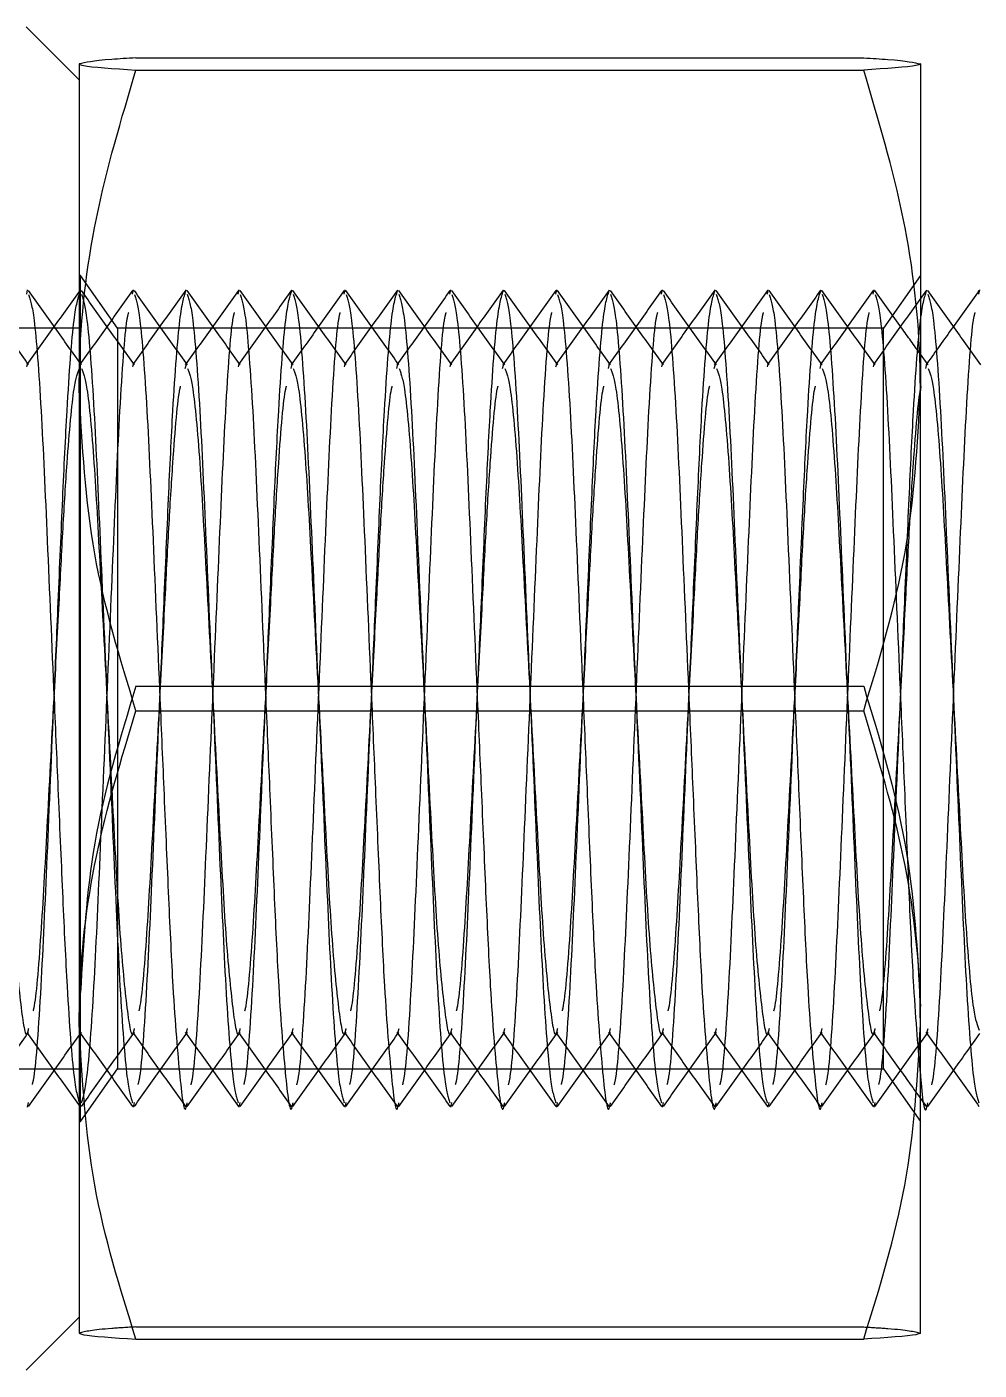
# Model space of a CAD drawing. Header units: metres. Extents: x 0 to 63075, y 0 to 44550.
# Drawn here: x 36223.86 to 36241.86, y 35151.56 to 35176.96 of the extents above; entities that cross this region are included whole.
import ezdxf

# ---------------------------------------------------------------- set-up
doc = ezdxf.new("R2010")
doc.units = ezdxf.units.M
doc.header["$LTSCALE"] = 75
doc.linetypes.add('HIDDEN2', pattern=[4.7625, 3.175, -1.5875])
for name, color, linetype in [('SDM', 7, 'Continuous'), ('SL4', 4, 'Continuous'), ('ST1', 7, 'HIDDEN2')]:
    doc.layers.add(name, color=color, linetype=linetype)

# ---------------------------------------------------------------- blocks, each defined once
blk = doc.blocks.new('A$Ce03ead7b')
at = {"layer": 'SL4'}
for p, q in [((412.544, 1635.05), (411.544, 1636.05)), ((412.545, 1635.352), (412.544, 1635.35)), ((412.544, 1635.348), (412.544, 1629.176)), ((413.616, 1635.464), (427.372, 1635.464)), ((428.444, 1635.348), (428.444, 1629.176)), ((413.616, 1635.233), (427.372, 1635.233)), ((429.551, 1630.993), (429.569, 1631.077)), ((428.588, 1629.657), (428.444, 1629.86)), ((412.544, 1629.176), (412.544, 1617.178)), ((428.444, 1617.178), (428.444, 1629.176)), ((413.616, 1623.119), (427.372, 1623.119)), ((412.544, 1617.178), (412.544, 1611.352)), ((428.444, 1611.352), (428.444, 1617.178)), ((428.444, 1615.788), (428.559, 1615.627)), ((411.544, 1610.65), (412.544, 1611.65)), ((413.616, 1611.236), (427.372, 1611.236)), ((428.443, 1611.348), (428.444, 1611.35))]:
    blk.add_line(p, q, dxfattribs=at)
for points, knots in [([(413.616, 1635.464), (413.454, 1635.454), (412.826, 1635.416), (412.664, 1635.377), (412.544, 1635.348)], [0, 0, 0, 0, 0.2575513, 1, 1, 1, 1]), ([(412.544, 1635.348), (412.56, 1635.338), (412.619, 1635.299), (413.195, 1635.261), (413.616, 1635.233)], [0, 0, 0, 0, 0.268634, 1, 1, 1, 1]), ([(427.372, 1635.464), (427.534, 1635.454), (428.162, 1635.416), (428.324, 1635.377), (428.444, 1635.348)], [0, 0, 0, 0, 0.257551, 1, 1, 1, 1]), ([(428.444, 1635.348), (428.428, 1635.338), (428.369, 1635.299), (427.793, 1635.261), (427.372, 1635.233)], [0, 0, 0, 0, 0.268634, 1, 1, 1, 1]), ([(412.544, 1629.176), (412.545, 1629.32), (412.555, 1630.407), (412.789, 1632.457), (413.339, 1634.302), (413.616, 1635.233)], [0, 0, 0, 0, 0.070099, 0.530789, 1, 1, 1, 1]), ([(428.444, 1629.176), (428.443, 1629.32), (428.433, 1630.407), (428.199, 1632.457), (427.65, 1634.302), (427.372, 1635.233)], [0, 0, 0, 0, 0.0700986, 0.5307888, 1, 1, 1, 1]), ([(429.552, 1631.065), (429.385, 1630.831), (429.057, 1630.37), (428.729, 1629.91), (428.569, 1629.685)], [0, 0, 0, 0, 0.5101931, 1, 1, 1, 1]), ([(428.589, 1629.592), (428.622, 1629.509), (428.696, 1629.325), (428.825, 1627.922), (428.938, 1625.835), (429.069, 1623.35), (429.199, 1620.865), (429.312, 1618.776), (429.443, 1617.352), (429.52, 1617.166), (429.556, 1617.079)], [0, 0, 0, 0, 0.106972, 0.238781, 0.365377, 0.496042, 0.626708, 0.753304, 0.885113, 1, 1, 1, 1]), ([(413.616, 1623.119), (413.316, 1624.103), (412.712, 1626.088), (412.6, 1628.14), (412.544, 1629.176)], [0, 0, 0, 0, 0.495458, 1, 1, 1, 1]), ([(427.372, 1623.119), (427.672, 1624.103), (428.276, 1626.088), (428.388, 1628.14), (428.444, 1629.176)], [0, 0, 0, 0, 0.495458, 1, 1, 1, 1]), ([(412.544, 1617.178), (412.545, 1617.318), (412.555, 1618.385), (412.789, 1620.396), (413.339, 1622.206), (413.616, 1623.119)], [0, 0, 0, 0, 0.070099, 0.530789, 1, 1, 1, 1]), ([(428.444, 1617.178), (428.443, 1617.318), (428.433, 1618.385), (428.199, 1620.396), (427.65, 1622.206), (427.372, 1623.119)], [0, 0, 0, 0, 0.070099, 0.530789, 1, 1, 1, 1]), ([(413.616, 1611.236), (413.316, 1612.201), (412.712, 1614.149), (412.6, 1616.162), (412.544, 1617.178)], [0, 0, 0, 0, 0.495458, 1, 1, 1, 1]), ([(427.372, 1611.236), (427.672, 1612.201), (428.276, 1614.149), (428.388, 1616.162), (428.444, 1617.178)], [0, 0, 0, 0, 0.495458, 1, 1, 1, 1]), ([(428.584, 1615.634), (428.752, 1615.869), (429.08, 1616.329), (429.408, 1616.79), (429.569, 1617.016)], [0, 0, 0, 0, 0.509687, 1, 1, 1, 1]), ([(428.444, 1616.232), (428.445, 1616.222), (428.489, 1615.655), (428.533, 1615.436), (428.58, 1615.675), (428.586, 1615.704)], [0, 0, 0, 0, 0.015423, 0.878672, 1, 1, 1, 1]), ([(412.544, 1611.352), (412.56, 1611.341), (412.619, 1611.302), (413.195, 1611.264), (413.616, 1611.236)], [0, 0, 0, 0, 0.268634, 1, 1, 1, 1]), ([(428.444, 1611.352), (428.428, 1611.341), (428.369, 1611.302), (427.793, 1611.264), (427.372, 1611.236)], [0, 0, 0, 0, 0.268634, 1, 1, 1, 1])]:
    blk.add_open_spline(points, degree=3, knots=knots, dxfattribs=at)
at = {"layer": 'ST1'}
for p, q in [((428.444, 1635.35), (428.443, 1635.352)), ((412.569, 1631.35), (412.544, 1631.35)), ((413.27, 1630.35), (412.569, 1631.35)), ((412.569, 1615.35), (412.569, 1631.349)), ((428.444, 1631.35), (427.744, 1630.35)), ((411.551, 1630.993), (411.569, 1631.077)), ((413.551, 1630.993), (413.569, 1631.077)), ((415.551, 1630.993), (415.569, 1631.077)), ((417.551, 1630.993), (417.569, 1631.077)), ((419.551, 1630.993), (419.569, 1631.077)), ((421.551, 1630.993), (421.569, 1631.077)), ((423.551, 1630.993), (423.569, 1631.077)), ((425.551, 1630.993), (425.569, 1631.077)), ((427.551, 1630.993), (427.569, 1631.077)), ((412.544, 1630.35), (387.544, 1630.35)), ((413.27, 1630.35), (413.27, 1616.351)), ((427.744, 1630.35), (413.27, 1630.35)), ((427.744, 1616.35), (427.744, 1630.349)), ((411.556, 1629.621), (411.569, 1629.671)), ((413.556, 1629.621), (413.569, 1629.671)), ((414.548, 1629.592), (414.569, 1629.671)), ((415.556, 1629.621), (415.569, 1629.671)), ((416.548, 1629.592), (416.569, 1629.671)), ((417.556, 1629.621), (417.569, 1629.671)), ((418.548, 1629.592), (418.569, 1629.671)), ((419.556, 1629.621), (419.569, 1629.671)), ((420.548, 1629.592), (420.569, 1629.671)), ((421.556, 1629.621), (421.569, 1629.671)), ((422.548, 1629.592), (422.569, 1629.671)), ((423.556, 1629.621), (423.569, 1629.671)), ((424.548, 1629.592), (424.569, 1629.671)), ((425.556, 1629.621), (425.569, 1629.671)), ((426.548, 1629.592), (426.569, 1629.671)), ((427.556, 1629.621), (427.569, 1629.671)), ((428.548, 1629.592), (428.569, 1629.671)), ((428.569, 1629.685), (428.549, 1629.657)), ((413.616, 1623.581), (427.372, 1623.581)), ((414.569, 1617.029), (414.589, 1617.108)), ((416.569, 1617.029), (416.589, 1617.108)), ((418.569, 1617.029), (418.589, 1617.108)), ((420.569, 1617.029), (420.589, 1617.108)), ((422.569, 1617.029), (422.589, 1617.108)), ((424.569, 1617.029), (424.589, 1617.108)), ((426.569, 1617.029), (426.589, 1617.108)), ((428.569, 1617.029), (428.589, 1617.108)), ((387.544, 1616.35), (412.544, 1616.35)), ((412.569, 1615.35), (413.27, 1616.35)), ((413.27, 1616.35), (427.744, 1616.35)), ((427.744, 1616.35), (428.444, 1615.35)), ((411.569, 1615.623), (411.587, 1615.711)), ((413.569, 1615.623), (413.587, 1615.711)), ((415.569, 1615.623), (415.587, 1615.711)), ((417.569, 1615.623), (417.587, 1615.711)), ((419.569, 1615.623), (419.587, 1615.711)), ((421.569, 1615.623), (421.587, 1615.711)), ((423.569, 1615.623), (423.587, 1615.711)), ((425.569, 1615.623), (425.587, 1615.711)), ((427.569, 1615.623), (427.587, 1615.711)), ((412.544, 1615.35), (412.569, 1615.35)), ((413.616, 1611.467), (427.372, 1611.467))]:
    blk.add_line(p, q, dxfattribs=at)
for points, knots in [([(411.588, 1629.657), (411.421, 1629.892), (411.086, 1630.362), (410.752, 1630.831), (410.584, 1631.066)], [0, 0, 0, 0, 0.499937, 1, 1, 1, 1]), ([(412.559, 1631.073), (412.391, 1630.838), (412.057, 1630.369), (411.723, 1629.9), (411.556, 1629.665)], [0, 0, 0, 0, 0.500035, 1, 1, 1, 1]), ([(412.588, 1629.657), (412.421, 1629.892), (412.087, 1630.36), (411.753, 1630.83), (411.586, 1631.064)], [0, 0, 0, 0, 0.49997, 1, 1, 1, 1]), ([(411.587, 1630.989), (411.621, 1630.887), (411.696, 1630.661), (411.825, 1628.939), (411.938, 1626.39), (412.051, 1623.751), (412.152, 1621.426), (412.232, 1619.531), (412.325, 1617.591), (412.444, 1616.009), (412.521, 1615.781), (412.558, 1615.674)], [0, 0, 0, 0, 0.108328, 0.239496, 0.365485, 0.495517, 0.57381, 0.663359, 0.752437, 0.883605, 1, 1, 1, 1]), ([(411.659, 1616.054), (411.67, 1616.095), (411.722, 1616.3), (411.826, 1617.797), (411.938, 1620.3), (412.051, 1622.95), (412.152, 1625.274), (412.232, 1627.169), (412.325, 1629.109), (412.444, 1630.691), (412.521, 1630.919), (412.558, 1631.026)], [0, 0, 0, 0, 0.0355008, 0.1773817, 0.3136611, 0.4543139, 0.5390007, 0.6358639, 0.7322177, 0.8740987, 1, 1, 1, 1]), ([(413.552, 1631.065), (413.385, 1630.831), (413.051, 1630.361), (412.716, 1629.892), (412.549, 1629.657)], [0, 0, 0, 0, 0.50006, 1, 1, 1, 1]), ([(413.588, 1629.657), (413.421, 1629.892), (413.086, 1630.362), (412.752, 1630.831), (412.584, 1631.066)], [0, 0, 0, 0, 0.499937, 1, 1, 1, 1]), ([(412.586, 1630.996), (412.62, 1630.893), (412.695, 1630.666), (412.825, 1628.94), (412.938, 1626.388), (413.069, 1623.35), (413.199, 1620.312), (413.312, 1617.761), (413.442, 1616.036), (413.517, 1615.81), (413.551, 1615.707)], [0, 0, 0, 0, 0.1105714, 0.242596, 0.3694081, 0.5002899, 0.6311716, 0.7579837, 0.8900083, 1, 1, 1, 1]), ([(414.559, 1631.073), (414.391, 1630.838), (414.057, 1630.369), (413.723, 1629.9), (413.556, 1629.665)], [0, 0, 0, 0, 0.500035, 1, 1, 1, 1]), ([(414.588, 1629.657), (414.421, 1629.892), (414.087, 1630.36), (413.753, 1630.83), (413.586, 1631.064)], [0, 0, 0, 0, 0.49997, 1, 1, 1, 1]), ([(413.587, 1630.989), (413.621, 1630.887), (413.696, 1630.661), (413.825, 1628.939), (413.938, 1626.39), (414.051, 1623.752), (414.152, 1621.425), (414.232, 1619.536), (414.325, 1617.566), (414.448, 1616.096), (414.533, 1615.429), (414.58, 1615.674), (414.586, 1615.704)], [0, 0, 0, 0, 0.105235, 0.232658, 0.35505, 0.481371, 0.557428, 0.64442, 0.730956, 0.858379, 0.982548, 1, 1, 1, 1]), ([(413.659, 1616.054), (413.67, 1616.095), (413.722, 1616.3), (413.826, 1617.797), (413.938, 1620.3), (414.051, 1622.95), (414.152, 1625.274), (414.232, 1627.169), (414.325, 1629.111), (414.448, 1630.732), (414.529, 1630.963), (414.569, 1631.077)], [0, 0, 0, 0, 0.0350675, 0.1752166, 0.3098326, 0.4487685, 0.5324217, 0.6281026, 0.7232803, 0.8634294, 1, 1, 1, 1]), ([(415.552, 1631.065), (415.385, 1630.831), (415.051, 1630.361), (414.716, 1629.892), (414.549, 1629.657)], [0, 0, 0, 0, 0.50006, 1, 1, 1, 1]), ([(415.588, 1629.657), (415.421, 1629.892), (415.086, 1630.362), (414.752, 1630.831), (414.584, 1631.066)], [0, 0, 0, 0, 0.499937, 1, 1, 1, 1]), ([(414.586, 1630.996), (414.62, 1630.893), (414.695, 1630.666), (414.825, 1628.94), (414.938, 1626.388), (415.069, 1623.35), (415.199, 1620.312), (415.312, 1617.761), (415.442, 1616.036), (415.517, 1615.81), (415.551, 1615.707)], [0, 0, 0, 0, 0.1105714, 0.242596, 0.3694081, 0.5002899, 0.6311716, 0.7579837, 0.8900083, 1, 1, 1, 1]), ([(416.559, 1631.073), (416.391, 1630.838), (416.057, 1630.369), (415.723, 1629.9), (415.556, 1629.665)], [0, 0, 0, 0, 0.500035, 1, 1, 1, 1]), ([(416.588, 1629.657), (416.421, 1629.892), (416.087, 1630.36), (415.753, 1630.83), (415.586, 1631.064)], [0, 0, 0, 0, 0.49997, 1, 1, 1, 1]), ([(415.587, 1630.989), (415.621, 1630.887), (415.696, 1630.661), (415.825, 1628.939), (415.938, 1626.39), (416.051, 1623.752), (416.152, 1621.425), (416.232, 1619.536), (416.325, 1617.566), (416.448, 1616.096), (416.533, 1615.429), (416.58, 1615.674), (416.586, 1615.704)], [0, 0, 0, 0, 0.105235, 0.232658, 0.35505, 0.481371, 0.557428, 0.64442, 0.730956, 0.858379, 0.982548, 1, 1, 1, 1]), ([(415.659, 1616.054), (415.67, 1616.095), (415.722, 1616.3), (415.826, 1617.797), (415.938, 1620.3), (416.051, 1622.95), (416.152, 1625.274), (416.232, 1627.169), (416.325, 1629.111), (416.448, 1630.732), (416.529, 1630.963), (416.569, 1631.077)], [0, 0, 0, 0, 0.0350675, 0.1752166, 0.3098326, 0.4487685, 0.5324217, 0.6281026, 0.7232803, 0.8634294, 1, 1, 1, 1]), ([(417.552, 1631.065), (417.385, 1630.831), (417.051, 1630.361), (416.716, 1629.892), (416.549, 1629.657)], [0, 0, 0, 0, 0.50006, 1, 1, 1, 1]), ([(417.588, 1629.657), (417.421, 1629.892), (417.086, 1630.362), (416.752, 1630.831), (416.584, 1631.066)], [0, 0, 0, 0, 0.499937, 1, 1, 1, 1]), ([(416.586, 1630.996), (416.62, 1630.893), (416.695, 1630.666), (416.825, 1628.94), (416.938, 1626.388), (417.069, 1623.35), (417.199, 1620.312), (417.312, 1617.761), (417.442, 1616.036), (417.517, 1615.81), (417.551, 1615.707)], [0, 0, 0, 0, 0.110571, 0.242596, 0.369408, 0.50029, 0.631172, 0.757984, 0.890008, 1, 1, 1, 1]), ([(418.559, 1631.073), (418.391, 1630.838), (418.057, 1630.369), (417.723, 1629.9), (417.556, 1629.665)], [0, 0, 0, 0, 0.500035, 1, 1, 1, 1]), ([(418.588, 1629.657), (418.421, 1629.892), (418.087, 1630.36), (417.753, 1630.83), (417.586, 1631.064)], [0, 0, 0, 0, 0.49997, 1, 1, 1, 1]), ([(417.587, 1630.989), (417.621, 1630.887), (417.696, 1630.661), (417.825, 1628.939), (417.938, 1626.39), (418.051, 1623.752), (418.152, 1621.425), (418.232, 1619.536), (418.325, 1617.566), (418.448, 1616.096), (418.533, 1615.429), (418.58, 1615.674), (418.586, 1615.704)], [0, 0, 0, 0, 0.105235, 0.232658, 0.35505, 0.481371, 0.557428, 0.64442, 0.730956, 0.858379, 0.982548, 1, 1, 1, 1]), ([(417.659, 1616.054), (417.67, 1616.095), (417.722, 1616.3), (417.826, 1617.797), (417.938, 1620.3), (418.051, 1622.95), (418.152, 1625.274), (418.232, 1627.169), (418.325, 1629.111), (418.448, 1630.732), (418.529, 1630.963), (418.569, 1631.077)], [0, 0, 0, 0, 0.035067, 0.175217, 0.309833, 0.448769, 0.532422, 0.628103, 0.72328, 0.863429, 1, 1, 1, 1]), ([(419.552, 1631.065), (419.385, 1630.831), (419.051, 1630.361), (418.716, 1629.892), (418.549, 1629.657)], [0, 0, 0, 0, 0.50006, 1, 1, 1, 1]), ([(419.588, 1629.657), (419.421, 1629.892), (419.086, 1630.362), (418.752, 1630.831), (418.584, 1631.066)], [0, 0, 0, 0, 0.499937, 1, 1, 1, 1]), ([(418.586, 1630.996), (418.62, 1630.893), (418.695, 1630.666), (418.825, 1628.94), (418.938, 1626.388), (419.069, 1623.35), (419.199, 1620.312), (419.312, 1617.761), (419.442, 1616.036), (419.517, 1615.81), (419.551, 1615.707)], [0, 0, 0, 0, 0.110571, 0.242596, 0.369408, 0.50029, 0.631172, 0.757984, 0.890008, 1, 1, 1, 1]), ([(420.559, 1631.073), (420.391, 1630.838), (420.057, 1630.369), (419.723, 1629.9), (419.556, 1629.665)], [0, 0, 0, 0, 0.500035, 1, 1, 1, 1]), ([(420.588, 1629.657), (420.421, 1629.892), (420.087, 1630.36), (419.753, 1630.83), (419.586, 1631.064)], [0, 0, 0, 0, 0.49997, 1, 1, 1, 1]), ([(419.587, 1630.989), (419.621, 1630.887), (419.696, 1630.661), (419.825, 1628.939), (419.938, 1626.39), (420.051, 1623.752), (420.152, 1621.425), (420.232, 1619.536), (420.325, 1617.566), (420.448, 1616.096), (420.533, 1615.429), (420.58, 1615.674), (420.586, 1615.704)], [0, 0, 0, 0, 0.105235, 0.232658, 0.35505, 0.481371, 0.557428, 0.64442, 0.730956, 0.858379, 0.982548, 1, 1, 1, 1]), ([(419.659, 1616.054), (419.67, 1616.095), (419.722, 1616.3), (419.826, 1617.797), (419.938, 1620.3), (420.051, 1622.95), (420.152, 1625.274), (420.232, 1627.169), (420.325, 1629.111), (420.448, 1630.732), (420.529, 1630.963), (420.569, 1631.077)], [0, 0, 0, 0, 0.035067, 0.175217, 0.309833, 0.448769, 0.532422, 0.628103, 0.72328, 0.863429, 1, 1, 1, 1]), ([(421.552, 1631.065), (421.385, 1630.831), (421.051, 1630.361), (420.716, 1629.892), (420.549, 1629.657)], [0, 0, 0, 0, 0.50006, 1, 1, 1, 1]), ([(421.588, 1629.657), (421.421, 1629.892), (421.086, 1630.362), (420.752, 1630.831), (420.584, 1631.066)], [0, 0, 0, 0, 0.499937, 1, 1, 1, 1]), ([(420.586, 1630.996), (420.62, 1630.893), (420.695, 1630.666), (420.825, 1628.94), (420.938, 1626.388), (421.069, 1623.35), (421.199, 1620.312), (421.312, 1617.761), (421.442, 1616.036), (421.517, 1615.81), (421.551, 1615.707)], [0, 0, 0, 0, 0.110571, 0.242596, 0.369408, 0.50029, 0.631172, 0.757984, 0.890008, 1, 1, 1, 1]), ([(422.559, 1631.073), (422.391, 1630.838), (422.057, 1630.369), (421.723, 1629.9), (421.556, 1629.665)], [0, 0, 0, 0, 0.5000352, 1, 1, 1, 1]), ([(422.588, 1629.657), (422.421, 1629.892), (422.087, 1630.36), (421.753, 1630.83), (421.586, 1631.064)], [0, 0, 0, 0, 0.49997, 1, 1, 1, 1]), ([(421.587, 1630.989), (421.621, 1630.887), (421.696, 1630.661), (421.825, 1628.939), (421.938, 1626.39), (422.051, 1623.752), (422.152, 1621.425), (422.232, 1619.536), (422.325, 1617.566), (422.448, 1616.096), (422.533, 1615.429), (422.58, 1615.674), (422.586, 1615.704)], [0, 0, 0, 0, 0.105235, 0.232658, 0.35505, 0.481371, 0.557428, 0.64442, 0.730956, 0.858379, 0.982548, 1, 1, 1, 1]), ([(421.659, 1616.054), (421.67, 1616.095), (421.722, 1616.3), (421.826, 1617.797), (421.938, 1620.3), (422.051, 1622.95), (422.152, 1625.274), (422.232, 1627.169), (422.325, 1629.111), (422.448, 1630.732), (422.529, 1630.963), (422.569, 1631.077)], [0, 0, 0, 0, 0.035067, 0.175217, 0.309833, 0.448769, 0.532422, 0.628103, 0.72328, 0.863429, 1, 1, 1, 1]), ([(423.552, 1631.065), (423.385, 1630.831), (423.051, 1630.361), (422.716, 1629.892), (422.549, 1629.657)], [0, 0, 0, 0, 0.5000596, 1, 1, 1, 1]), ([(423.588, 1629.657), (423.421, 1629.892), (423.086, 1630.362), (422.752, 1630.831), (422.584, 1631.066)], [0, 0, 0, 0, 0.499937, 1, 1, 1, 1]), ([(422.586, 1630.996), (422.62, 1630.893), (422.695, 1630.666), (422.825, 1628.94), (422.938, 1626.388), (423.069, 1623.35), (423.199, 1620.312), (423.312, 1617.761), (423.442, 1616.036), (423.517, 1615.81), (423.551, 1615.707)], [0, 0, 0, 0, 0.110571, 0.242596, 0.369408, 0.50029, 0.631172, 0.757984, 0.890008, 1, 1, 1, 1]), ([(424.559, 1631.073), (424.391, 1630.838), (424.057, 1630.369), (423.723, 1629.9), (423.556, 1629.665)], [0, 0, 0, 0, 0.500035, 1, 1, 1, 1]), ([(424.588, 1629.657), (424.421, 1629.892), (424.087, 1630.36), (423.753, 1630.83), (423.586, 1631.064)], [0, 0, 0, 0, 0.49997, 1, 1, 1, 1]), ([(423.587, 1630.989), (423.621, 1630.887), (423.696, 1630.661), (423.825, 1628.939), (423.938, 1626.39), (424.051, 1623.752), (424.152, 1621.425), (424.232, 1619.536), (424.325, 1617.566), (424.448, 1616.096), (424.533, 1615.429), (424.58, 1615.674), (424.586, 1615.704)], [0, 0, 0, 0, 0.105235, 0.232658, 0.35505, 0.481371, 0.557428, 0.64442, 0.730956, 0.858379, 0.982548, 1, 1, 1, 1]), ([(423.659, 1616.054), (423.67, 1616.095), (423.722, 1616.3), (423.826, 1617.797), (423.938, 1620.3), (424.051, 1622.95), (424.152, 1625.274), (424.232, 1627.169), (424.325, 1629.111), (424.448, 1630.732), (424.529, 1630.963), (424.569, 1631.077)], [0, 0, 0, 0, 0.035067, 0.175217, 0.309833, 0.448769, 0.532422, 0.628103, 0.72328, 0.863429, 1, 1, 1, 1]), ([(425.552, 1631.065), (425.385, 1630.831), (425.051, 1630.361), (424.716, 1629.892), (424.549, 1629.657)], [0, 0, 0, 0, 0.50006, 1, 1, 1, 1]), ([(425.588, 1629.657), (425.421, 1629.892), (425.086, 1630.362), (424.752, 1630.831), (424.584, 1631.066)], [0, 0, 0, 0, 0.4999369, 1, 1, 1, 1]), ([(424.586, 1630.996), (424.62, 1630.893), (424.695, 1630.666), (424.825, 1628.94), (424.938, 1626.388), (425.069, 1623.35), (425.199, 1620.312), (425.312, 1617.761), (425.442, 1616.036), (425.517, 1615.81), (425.551, 1615.707)], [0, 0, 0, 0, 0.110571, 0.242596, 0.369408, 0.50029, 0.631172, 0.757984, 0.890008, 1, 1, 1, 1]), ([(426.559, 1631.073), (426.391, 1630.838), (426.057, 1630.369), (425.723, 1629.9), (425.556, 1629.665)], [0, 0, 0, 0, 0.500035, 1, 1, 1, 1]), ([(426.588, 1629.657), (426.421, 1629.892), (426.087, 1630.36), (425.753, 1630.83), (425.586, 1631.064)], [0, 0, 0, 0, 0.49997, 1, 1, 1, 1]), ([(425.587, 1630.989), (425.621, 1630.887), (425.696, 1630.661), (425.825, 1628.939), (425.938, 1626.39), (426.051, 1623.752), (426.152, 1621.425), (426.232, 1619.536), (426.325, 1617.566), (426.448, 1616.096), (426.533, 1615.429), (426.58, 1615.674), (426.586, 1615.704)], [0, 0, 0, 0, 0.1052351, 0.2326582, 0.3550505, 0.4813706, 0.5574277, 0.6444204, 0.7309556, 0.8583788, 0.9825482, 1, 1, 1, 1]), ([(425.659, 1616.054), (425.67, 1616.095), (425.722, 1616.3), (425.826, 1617.797), (425.938, 1620.3), (426.051, 1622.95), (426.152, 1625.274), (426.232, 1627.169), (426.325, 1629.111), (426.448, 1630.732), (426.529, 1630.963), (426.569, 1631.077)], [0, 0, 0, 0, 0.035067, 0.175217, 0.309833, 0.448769, 0.532422, 0.628103, 0.72328, 0.863429, 1, 1, 1, 1]), ([(427.552, 1631.065), (427.385, 1630.831), (427.051, 1630.361), (426.716, 1629.892), (426.549, 1629.657)], [0, 0, 0, 0, 0.5000596, 1, 1, 1, 1]), ([(427.588, 1629.657), (427.421, 1629.892), (427.086, 1630.362), (426.752, 1630.831), (426.584, 1631.066)], [0, 0, 0, 0, 0.499937, 1, 1, 1, 1]), ([(426.586, 1630.996), (426.62, 1630.893), (426.695, 1630.666), (426.825, 1628.94), (426.938, 1626.388), (427.069, 1623.35), (427.199, 1620.312), (427.312, 1617.761), (427.442, 1616.036), (427.517, 1615.81), (427.551, 1615.707)], [0, 0, 0, 0, 0.1105714, 0.242596, 0.3694081, 0.5002899, 0.6311716, 0.7579837, 0.8900083, 1, 1, 1, 1]), ([(428.559, 1631.073), (428.391, 1630.838), (428.057, 1630.369), (427.723, 1629.9), (427.556, 1629.665)], [0, 0, 0, 0, 0.500035, 1, 1, 1, 1]), ([(428.444, 1629.86), (428.325, 1630.027), (428.039, 1630.428), (427.753, 1630.83), (427.586, 1631.064)], [0, 0, 0, 0, 0.415931, 1, 1, 1, 1]), ([(427.587, 1630.989), (427.621, 1630.887), (427.696, 1630.661), (427.825, 1628.939), (427.938, 1626.389), (428.051, 1623.752), (428.152, 1621.424), (428.231, 1619.541), (428.325, 1617.559), (428.4, 1616.725), (428.444, 1616.232)], [0, 0, 0, 0, 0.122915, 0.271746, 0.414701, 0.562244, 0.651079, 0.752687, 0.85376, 1, 1, 1, 1]), ([(427.659, 1616.054), (427.67, 1616.095), (427.722, 1616.3), (427.826, 1617.797), (427.938, 1620.3), (428.051, 1622.95), (428.152, 1625.274), (428.232, 1627.169), (428.325, 1629.111), (428.448, 1630.732), (428.529, 1630.963), (428.569, 1631.077)], [0, 0, 0, 0, 0.035067, 0.175217, 0.309833, 0.448769, 0.532422, 0.628103, 0.72328, 0.863429, 1, 1, 1, 1]), ([(429.588, 1629.657), (429.421, 1629.892), (429.086, 1630.362), (428.752, 1630.831), (428.584, 1631.066)], [0, 0, 0, 0, 0.499937, 1, 1, 1, 1]), ([(428.586, 1630.996), (428.62, 1630.893), (428.695, 1630.666), (428.825, 1628.94), (428.938, 1626.388), (429.069, 1623.35), (429.199, 1620.312), (429.312, 1617.761), (429.442, 1616.036), (429.517, 1615.81), (429.551, 1615.707)], [0, 0, 0, 0, 0.1105714, 0.242596, 0.3694081, 0.5002899, 0.6311716, 0.7579837, 0.8900083, 1, 1, 1, 1]), ([(412.586, 1615.704), (412.62, 1615.807), (412.695, 1616.034), (412.825, 1617.76), (412.938, 1620.313), (413.069, 1623.347), (413.199, 1626.398), (413.311, 1628.904), (413.416, 1630.403), (413.468, 1630.609), (413.479, 1630.651)], [0, 0, 0, 0, 0.119666, 0.26255, 0.399793, 0.54144, 0.683087, 0.820329, 0.963213, 1, 1, 1, 1]), ([(414.658, 1616.047), (414.669, 1616.089), (414.721, 1616.295), (414.826, 1617.795), (414.938, 1620.303), (415.069, 1623.35), (415.199, 1626.397), (415.311, 1628.904), (415.416, 1630.403), (415.468, 1630.609), (415.479, 1630.651)], [0, 0, 0, 0, 0.040767, 0.196457, 0.346, 0.500342, 0.654684, 0.804227, 0.959916, 1, 1, 1, 1]), ([(416.658, 1616.047), (416.669, 1616.089), (416.721, 1616.295), (416.826, 1617.795), (416.938, 1620.303), (417.069, 1623.35), (417.199, 1626.397), (417.311, 1628.904), (417.416, 1630.403), (417.468, 1630.609), (417.479, 1630.651)], [0, 0, 0, 0, 0.040767, 0.196457, 0.346, 0.500342, 0.654684, 0.804227, 0.959916, 1, 1, 1, 1]), ([(418.658, 1616.047), (418.669, 1616.089), (418.721, 1616.295), (418.826, 1617.795), (418.938, 1620.303), (419.069, 1623.35), (419.199, 1626.397), (419.311, 1628.904), (419.416, 1630.403), (419.468, 1630.609), (419.479, 1630.651)], [0, 0, 0, 0, 0.040767, 0.196457, 0.346, 0.500342, 0.654684, 0.804227, 0.959916, 1, 1, 1, 1]), ([(420.658, 1616.047), (420.669, 1616.089), (420.721, 1616.295), (420.826, 1617.795), (420.938, 1620.303), (421.069, 1623.35), (421.199, 1626.397), (421.311, 1628.904), (421.416, 1630.403), (421.468, 1630.609), (421.479, 1630.651)], [0, 0, 0, 0, 0.040767, 0.196457, 0.346, 0.500342, 0.654684, 0.804227, 0.959916, 1, 1, 1, 1]), ([(422.658, 1616.047), (422.669, 1616.089), (422.721, 1616.295), (422.826, 1617.795), (422.938, 1620.303), (423.069, 1623.35), (423.199, 1626.397), (423.311, 1628.904), (423.416, 1630.403), (423.468, 1630.609), (423.479, 1630.651)], [0, 0, 0, 0, 0.040767, 0.196457, 0.346, 0.500342, 0.654684, 0.804227, 0.959916, 1, 1, 1, 1]), ([(424.658, 1616.047), (424.669, 1616.089), (424.721, 1616.295), (424.826, 1617.795), (424.938, 1620.303), (425.069, 1623.35), (425.199, 1626.397), (425.311, 1628.904), (425.416, 1630.403), (425.468, 1630.609), (425.479, 1630.651)], [0, 0, 0, 0, 0.040767, 0.196457, 0.346, 0.500342, 0.654684, 0.804227, 0.959916, 1, 1, 1, 1]), ([(426.658, 1616.047), (426.669, 1616.089), (426.721, 1616.295), (426.826, 1617.795), (426.938, 1620.303), (427.069, 1623.35), (427.199, 1626.397), (427.311, 1628.904), (427.416, 1630.403), (427.468, 1630.609), (427.479, 1630.651)], [0, 0, 0, 0, 0.040767, 0.196457, 0.346, 0.500342, 0.654684, 0.804227, 0.959916, 1, 1, 1, 1]), ([(428.658, 1616.047), (428.669, 1616.089), (428.721, 1616.295), (428.826, 1617.795), (428.938, 1620.303), (429.069, 1623.35), (429.199, 1626.397), (429.311, 1628.904), (429.416, 1630.403), (429.468, 1630.609), (429.479, 1630.651)], [0, 0, 0, 0, 0.040767, 0.196457, 0.346, 0.500342, 0.654684, 0.804227, 0.959916, 1, 1, 1, 1]), ([(410.589, 1629.592), (410.622, 1629.509), (410.696, 1629.325), (410.825, 1627.922), (410.938, 1625.836), (411.069, 1623.348), (411.199, 1620.873), (411.312, 1618.747), (411.448, 1617.413), (411.534, 1616.87), (411.582, 1617.077), (411.589, 1617.107)], [0, 0, 0, 0, 0.103385, 0.230773, 0.353124, 0.479408, 0.605692, 0.728043, 0.855432, 0.979562, 1, 1, 1, 1]), ([(411.676, 1617.446), (411.681, 1617.463), (411.727, 1617.628), (411.826, 1618.819), (411.938, 1620.853), (412.056, 1623.13), (412.161, 1625.083), (412.238, 1626.605), (412.328, 1628.089), (412.441, 1629.326), (412.515, 1629.509), (412.548, 1629.592)], [0, 0, 0, 0, 0.017198, 0.163432, 0.303882, 0.448847, 0.554633, 0.644752, 0.735257, 0.88149, 1, 1, 1, 1]), ([(412.589, 1629.592), (412.622, 1629.509), (412.696, 1629.325), (412.825, 1627.922), (412.938, 1625.836), (413.069, 1623.348), (413.199, 1620.873), (413.312, 1618.747), (413.448, 1617.413), (413.534, 1616.87), (413.582, 1617.077), (413.589, 1617.107)], [0, 0, 0, 0, 0.103385, 0.230773, 0.353124, 0.479408, 0.605692, 0.728043, 0.855432, 0.979562, 1, 1, 1, 1]), ([(414.589, 1629.592), (414.622, 1629.509), (414.696, 1629.325), (414.825, 1627.922), (414.938, 1625.836), (415.069, 1623.348), (415.199, 1620.873), (415.312, 1618.747), (415.448, 1617.413), (415.534, 1616.87), (415.582, 1617.077), (415.589, 1617.107)], [0, 0, 0, 0, 0.103385, 0.230773, 0.353124, 0.479408, 0.605692, 0.728043, 0.855432, 0.979562, 1, 1, 1, 1]), ([(416.589, 1629.592), (416.622, 1629.509), (416.696, 1629.325), (416.825, 1627.922), (416.938, 1625.836), (417.069, 1623.348), (417.199, 1620.873), (417.312, 1618.747), (417.448, 1617.413), (417.534, 1616.87), (417.582, 1617.077), (417.589, 1617.107)], [0, 0, 0, 0, 0.103385, 0.230773, 0.353124, 0.479408, 0.605692, 0.728043, 0.855432, 0.979562, 1, 1, 1, 1]), ([(418.589, 1629.592), (418.622, 1629.509), (418.696, 1629.325), (418.825, 1627.922), (418.938, 1625.836), (419.069, 1623.348), (419.199, 1620.873), (419.312, 1618.747), (419.448, 1617.413), (419.534, 1616.87), (419.582, 1617.077), (419.589, 1617.107)], [0, 0, 0, 0, 0.103385, 0.230773, 0.353124, 0.479408, 0.605692, 0.728043, 0.855432, 0.979562, 1, 1, 1, 1]), ([(420.589, 1629.592), (420.622, 1629.509), (420.696, 1629.325), (420.825, 1627.922), (420.938, 1625.836), (421.069, 1623.348), (421.199, 1620.873), (421.312, 1618.747), (421.448, 1617.413), (421.534, 1616.87), (421.582, 1617.077), (421.589, 1617.107)], [0, 0, 0, 0, 0.103385, 0.230773, 0.353124, 0.479408, 0.605692, 0.728043, 0.855432, 0.979562, 1, 1, 1, 1]), ([(422.589, 1629.592), (422.622, 1629.509), (422.696, 1629.325), (422.825, 1627.922), (422.938, 1625.836), (423.069, 1623.348), (423.199, 1620.873), (423.312, 1618.747), (423.448, 1617.413), (423.534, 1616.87), (423.582, 1617.077), (423.589, 1617.107)], [0, 0, 0, 0, 0.103385, 0.230773, 0.353124, 0.479408, 0.605692, 0.728043, 0.855432, 0.979562, 1, 1, 1, 1]), ([(424.589, 1629.592), (424.622, 1629.509), (424.696, 1629.325), (424.825, 1627.922), (424.938, 1625.836), (425.069, 1623.348), (425.199, 1620.873), (425.312, 1618.747), (425.448, 1617.413), (425.534, 1616.87), (425.582, 1617.077), (425.589, 1617.107)], [0, 0, 0, 0, 0.103385, 0.230773, 0.353124, 0.479408, 0.605692, 0.728043, 0.855432, 0.979562, 1, 1, 1, 1]), ([(426.589, 1629.592), (426.622, 1629.509), (426.696, 1629.325), (426.825, 1627.922), (426.938, 1625.836), (427.069, 1623.348), (427.199, 1620.873), (427.312, 1618.747), (427.448, 1617.413), (427.534, 1616.87), (427.582, 1617.077), (427.589, 1617.107)], [0, 0, 0, 0, 0.103385, 0.230773, 0.353124, 0.479408, 0.605692, 0.728043, 0.855432, 0.979562, 1, 1, 1, 1]), ([(413.676, 1617.446), (413.681, 1617.463), (413.727, 1617.628), (413.826, 1618.819), (413.938, 1620.852), (414.057, 1623.13), (414.161, 1625.081), (414.238, 1626.611), (414.328, 1628.063), (414.41, 1629.072), (414.456, 1629.236), (414.461, 1629.253)], [0, 0, 0, 0, 0.0191483, 0.1819613, 0.3383353, 0.4997364, 0.6175161, 0.7178528, 0.8186194, 0.9814324, 1, 1, 1, 1]), ([(415.676, 1617.446), (415.681, 1617.463), (415.727, 1617.628), (415.826, 1618.819), (415.938, 1620.852), (416.057, 1623.13), (416.161, 1625.081), (416.238, 1626.611), (416.328, 1628.063), (416.41, 1629.072), (416.456, 1629.236), (416.461, 1629.253)], [0, 0, 0, 0, 0.019148, 0.181961, 0.338335, 0.499736, 0.617516, 0.717853, 0.818619, 0.981432, 1, 1, 1, 1]), ([(417.676, 1617.446), (417.681, 1617.463), (417.727, 1617.628), (417.826, 1618.819), (417.938, 1620.852), (418.057, 1623.13), (418.161, 1625.081), (418.238, 1626.611), (418.328, 1628.063), (418.41, 1629.072), (418.456, 1629.236), (418.461, 1629.253)], [0, 0, 0, 0, 0.019148, 0.181961, 0.338335, 0.499736, 0.617516, 0.717853, 0.818619, 0.981432, 1, 1, 1, 1]), ([(419.676, 1617.446), (419.681, 1617.463), (419.727, 1617.628), (419.826, 1618.819), (419.938, 1620.852), (420.057, 1623.13), (420.161, 1625.081), (420.238, 1626.611), (420.328, 1628.063), (420.41, 1629.072), (420.456, 1629.236), (420.461, 1629.253)], [0, 0, 0, 0, 0.019148, 0.181961, 0.338335, 0.499736, 0.617516, 0.717853, 0.818619, 0.981432, 1, 1, 1, 1]), ([(421.676, 1617.446), (421.681, 1617.463), (421.727, 1617.628), (421.826, 1618.819), (421.938, 1620.852), (422.057, 1623.13), (422.161, 1625.081), (422.238, 1626.611), (422.328, 1628.063), (422.41, 1629.072), (422.456, 1629.236), (422.461, 1629.253)], [0, 0, 0, 0, 0.019148, 0.181961, 0.338335, 0.499736, 0.617516, 0.717853, 0.818619, 0.981432, 1, 1, 1, 1]), ([(423.676, 1617.446), (423.681, 1617.463), (423.727, 1617.628), (423.826, 1618.819), (423.938, 1620.852), (424.057, 1623.13), (424.161, 1625.081), (424.238, 1626.611), (424.328, 1628.063), (424.41, 1629.072), (424.456, 1629.236), (424.461, 1629.253)], [0, 0, 0, 0, 0.0191483, 0.1819613, 0.3383353, 0.4997364, 0.6175161, 0.7178528, 0.8186194, 0.9814324, 1, 1, 1, 1]), ([(425.676, 1617.446), (425.681, 1617.463), (425.727, 1617.628), (425.826, 1618.819), (425.938, 1620.852), (426.057, 1623.13), (426.161, 1625.081), (426.238, 1626.611), (426.328, 1628.063), (426.41, 1629.072), (426.456, 1629.236), (426.461, 1629.253)], [0, 0, 0, 0, 0.019148, 0.181961, 0.338335, 0.499736, 0.617516, 0.717853, 0.818619, 0.981432, 1, 1, 1, 1]), ([(427.676, 1617.446), (427.681, 1617.463), (427.727, 1617.628), (427.826, 1618.819), (427.938, 1620.852), (428.057, 1623.13), (428.161, 1625.081), (428.238, 1626.611), (428.328, 1628.063), (428.41, 1629.072), (428.456, 1629.236), (428.461, 1629.253)], [0, 0, 0, 0, 0.019148, 0.181961, 0.338335, 0.499736, 0.617516, 0.717853, 0.818619, 0.981432, 1, 1, 1, 1]), ([(413.616, 1623.581), (413.314, 1622.597), (412.733, 1620.699), (412.623, 1618.737), (412.569, 1617.791)], [0, 0, 0, 0, 0.518025, 1, 1, 1, 1]), ([(427.372, 1623.581), (427.672, 1622.597), (428.276, 1620.612), (428.388, 1618.56), (428.444, 1617.524)], [0, 0, 0, 0, 0.495458, 1, 1, 1, 1]), ([(410.584, 1615.634), (410.752, 1615.869), (411.086, 1616.338), (411.421, 1616.808), (411.588, 1617.043)], [0, 0, 0, 0, 0.500063, 1, 1, 1, 1]), ([(411.556, 1617.035), (411.723, 1616.8), (412.057, 1616.331), (412.391, 1615.862), (412.559, 1615.627)], [0, 0, 0, 0, 0.499965, 1, 1, 1, 1]), ([(411.586, 1615.636), (411.753, 1615.87), (412.087, 1616.34), (412.421, 1616.808), (412.588, 1617.043)], [0, 0, 0, 0, 0.50003, 1, 1, 1, 1]), ([(412.549, 1617.043), (412.716, 1616.808), (413.051, 1616.339), (413.385, 1615.869), (413.552, 1615.635)], [0, 0, 0, 0, 0.49994, 1, 1, 1, 1]), ([(412.584, 1615.634), (412.752, 1615.869), (413.086, 1616.338), (413.421, 1616.808), (413.588, 1617.043)], [0, 0, 0, 0, 0.500063, 1, 1, 1, 1]), ([(413.556, 1617.035), (413.723, 1616.8), (414.057, 1616.331), (414.391, 1615.862), (414.559, 1615.627)], [0, 0, 0, 0, 0.4999648, 1, 1, 1, 1]), ([(413.586, 1615.636), (413.753, 1615.87), (414.087, 1616.34), (414.421, 1616.808), (414.588, 1617.043)], [0, 0, 0, 0, 0.50003, 1, 1, 1, 1]), ([(414.549, 1617.043), (414.716, 1616.808), (415.051, 1616.339), (415.385, 1615.869), (415.552, 1615.635)], [0, 0, 0, 0, 0.4999404, 1, 1, 1, 1]), ([(414.584, 1615.634), (414.752, 1615.869), (415.086, 1616.338), (415.421, 1616.808), (415.588, 1617.043)], [0, 0, 0, 0, 0.500063, 1, 1, 1, 1]), ([(415.556, 1617.035), (415.723, 1616.8), (416.057, 1616.331), (416.391, 1615.862), (416.559, 1615.627)], [0, 0, 0, 0, 0.4999648, 1, 1, 1, 1]), ([(415.586, 1615.636), (415.753, 1615.87), (416.087, 1616.34), (416.421, 1616.808), (416.588, 1617.043)], [0, 0, 0, 0, 0.50003, 1, 1, 1, 1]), ([(416.549, 1617.043), (416.716, 1616.808), (417.051, 1616.339), (417.385, 1615.869), (417.552, 1615.635)], [0, 0, 0, 0, 0.4999404, 1, 1, 1, 1]), ([(416.584, 1615.634), (416.752, 1615.869), (417.086, 1616.338), (417.421, 1616.808), (417.588, 1617.043)], [0, 0, 0, 0, 0.5000631, 1, 1, 1, 1]), ([(417.556, 1617.035), (417.723, 1616.8), (418.057, 1616.331), (418.391, 1615.862), (418.559, 1615.627)], [0, 0, 0, 0, 0.499965, 1, 1, 1, 1]), ([(417.586, 1615.636), (417.753, 1615.87), (418.087, 1616.34), (418.421, 1616.808), (418.588, 1617.043)], [0, 0, 0, 0, 0.50003, 1, 1, 1, 1]), ([(418.549, 1617.043), (418.716, 1616.808), (419.051, 1616.339), (419.385, 1615.869), (419.552, 1615.635)], [0, 0, 0, 0, 0.49994, 1, 1, 1, 1]), ([(418.584, 1615.634), (418.752, 1615.869), (419.086, 1616.338), (419.421, 1616.808), (419.588, 1617.043)], [0, 0, 0, 0, 0.500063, 1, 1, 1, 1]), ([(419.556, 1617.035), (419.723, 1616.8), (420.057, 1616.331), (420.391, 1615.862), (420.559, 1615.627)], [0, 0, 0, 0, 0.499965, 1, 1, 1, 1]), ([(419.586, 1615.636), (419.753, 1615.87), (420.087, 1616.34), (420.421, 1616.808), (420.588, 1617.043)], [0, 0, 0, 0, 0.50003, 1, 1, 1, 1]), ([(420.549, 1617.043), (420.716, 1616.808), (421.051, 1616.339), (421.385, 1615.869), (421.552, 1615.635)], [0, 0, 0, 0, 0.49994, 1, 1, 1, 1]), ([(420.584, 1615.634), (420.752, 1615.869), (421.086, 1616.338), (421.421, 1616.808), (421.588, 1617.043)], [0, 0, 0, 0, 0.5000631, 1, 1, 1, 1]), ([(421.556, 1617.035), (421.723, 1616.8), (422.057, 1616.331), (422.391, 1615.862), (422.559, 1615.627)], [0, 0, 0, 0, 0.499965, 1, 1, 1, 1]), ([(421.586, 1615.636), (421.753, 1615.87), (422.087, 1616.34), (422.421, 1616.808), (422.588, 1617.043)], [0, 0, 0, 0, 0.50003, 1, 1, 1, 1]), ([(422.549, 1617.043), (422.716, 1616.808), (423.051, 1616.339), (423.385, 1615.869), (423.552, 1615.635)], [0, 0, 0, 0, 0.49994, 1, 1, 1, 1]), ([(422.584, 1615.634), (422.752, 1615.869), (423.086, 1616.338), (423.421, 1616.808), (423.588, 1617.043)], [0, 0, 0, 0, 0.500063, 1, 1, 1, 1]), ([(423.556, 1617.035), (423.723, 1616.8), (424.057, 1616.331), (424.391, 1615.862), (424.559, 1615.627)], [0, 0, 0, 0, 0.499965, 1, 1, 1, 1]), ([(423.586, 1615.636), (423.753, 1615.87), (424.087, 1616.34), (424.421, 1616.808), (424.588, 1617.043)], [0, 0, 0, 0, 0.50003, 1, 1, 1, 1]), ([(424.549, 1617.043), (424.716, 1616.808), (425.051, 1616.339), (425.385, 1615.869), (425.552, 1615.635)], [0, 0, 0, 0, 0.49994, 1, 1, 1, 1]), ([(424.584, 1615.634), (424.752, 1615.869), (425.086, 1616.338), (425.421, 1616.808), (425.588, 1617.043)], [0, 0, 0, 0, 0.500063, 1, 1, 1, 1]), ([(425.556, 1617.035), (425.723, 1616.8), (426.057, 1616.331), (426.391, 1615.862), (426.559, 1615.627)], [0, 0, 0, 0, 0.499965, 1, 1, 1, 1]), ([(425.586, 1615.636), (425.753, 1615.87), (426.087, 1616.34), (426.421, 1616.808), (426.588, 1617.043)], [0, 0, 0, 0, 0.50003, 1, 1, 1, 1]), ([(426.549, 1617.043), (426.716, 1616.808), (427.051, 1616.339), (427.385, 1615.869), (427.552, 1615.635)], [0, 0, 0, 0, 0.4999404, 1, 1, 1, 1]), ([(426.584, 1615.634), (426.752, 1615.869), (427.086, 1616.338), (427.421, 1616.808), (427.588, 1617.043)], [0, 0, 0, 0, 0.5000631, 1, 1, 1, 1]), ([(427.556, 1617.035), (427.723, 1616.8), (428.019, 1616.385), (428.315, 1615.969), (428.444, 1615.788)], [0, 0, 0, 0, 0.564443, 1, 1, 1, 1]), ([(427.586, 1615.636), (427.753, 1615.87), (428.087, 1616.34), (428.421, 1616.808), (428.588, 1617.043)], [0, 0, 0, 0, 0.50003, 1, 1, 1, 1]), ([(428.549, 1617.043), (428.716, 1616.808), (429.051, 1616.339), (429.385, 1615.869), (429.552, 1615.635)], [0, 0, 0, 0, 0.49994, 1, 1, 1, 1]), ([(413.616, 1611.467), (413.454, 1611.457), (412.826, 1611.42), (412.664, 1611.381), (412.544, 1611.352)], [0, 0, 0, 0, 0.257551, 1, 1, 1, 1]), ([(427.372, 1611.467), (427.534, 1611.457), (428.162, 1611.42), (428.324, 1611.381), (428.444, 1611.352)], [0, 0, 0, 0, 0.257551, 1, 1, 1, 1])]:
    blk.add_open_spline(points, degree=3, knots=knots, dxfattribs=at)

msp = doc.modelspace()

# ---------------------------------------------------------------- block references
at = {"layer": 'SDM'}
msp.add_blockref('A$Ce03ead7b', (35812.302, 33540.915), dxfattribs=at)

doc.saveas('drawing.dxf')
